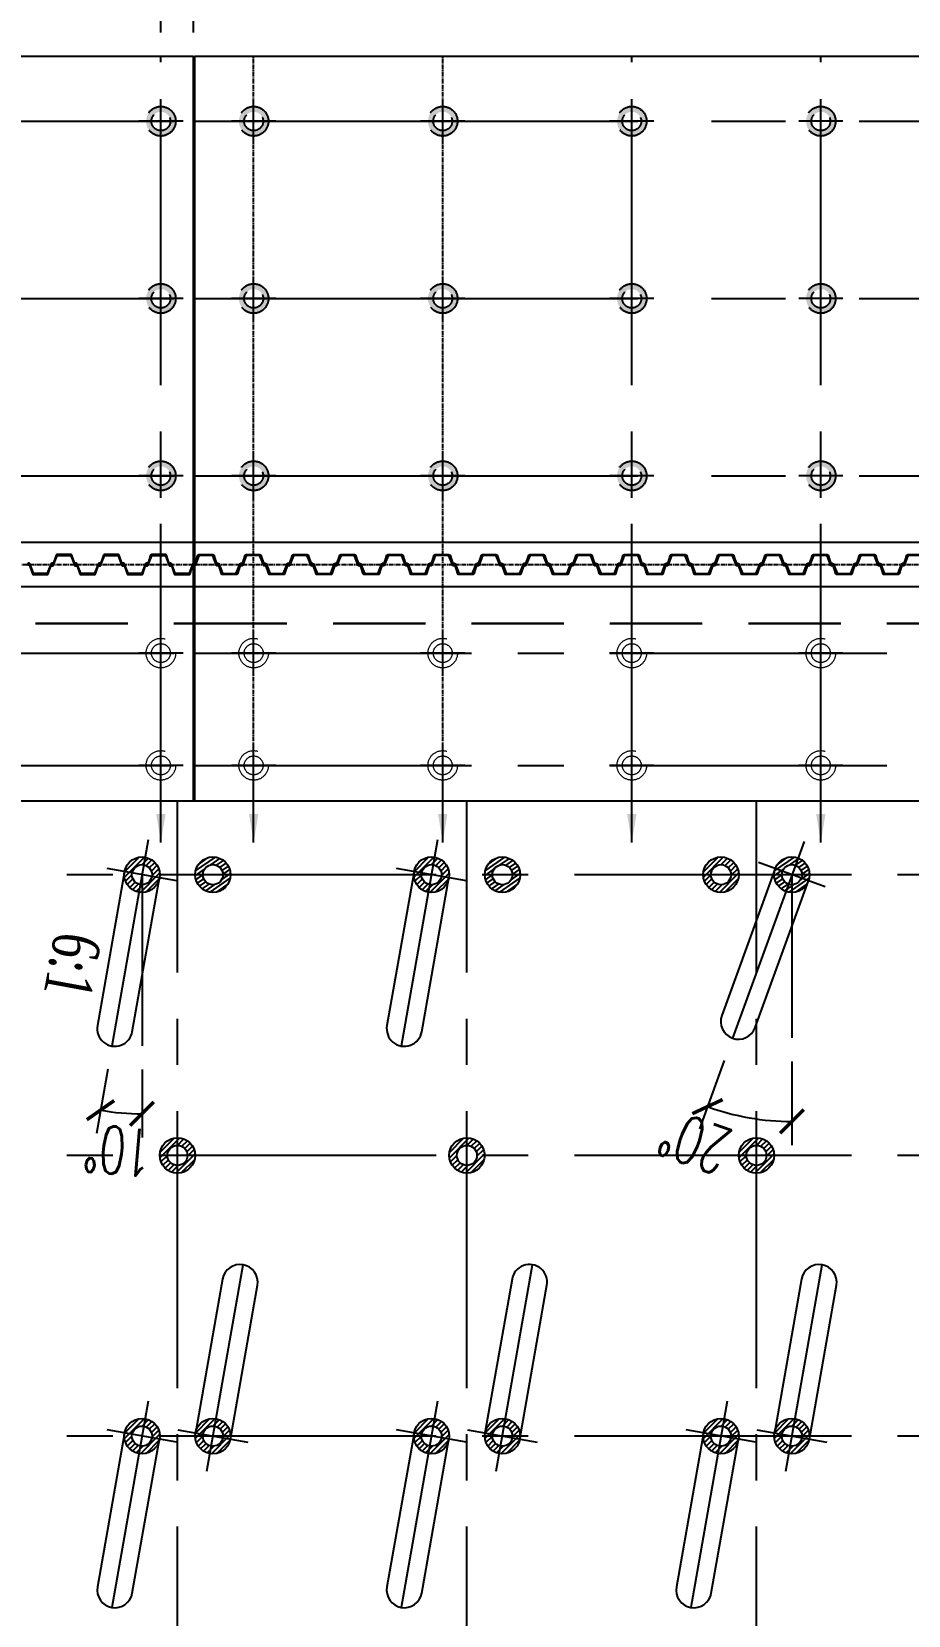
# Model space of a CAD drawing. Extents: x -57534 to 10615, y -13723 to 96319.
# Drawn here: x -20167 to -18683, y 48304 to 50984 of the extents above; entities that cross this region are included whole.
import ezdxf
from ezdxf.enums import TextEntityAlignment as Align

# ---------------------------------------------------------------- set-up
doc = ezdxf.new("R2010")
doc.units = 0
doc.header["$LTSCALE"] = 5
doc.header["$MEASUREMENT"] = 0
for name, pattern in [('CENTER', [2, 1.25, -0.25, 0.25, -0.25]), ('CENTER2', [1.125, 0.75, -0.125, 0.125, -0.125]), ('HIDDEN', [0.375, 0.25, -0.125])]:
    doc.linetypes.add(name, pattern=pattern)
doc.layers.get('0').update_dxf_attribs({"linetype": 'CONTINUOUS'})
doc.layers.get('DEFPOINTS').update_dxf_attribs({"linetype": 'CONTINUOUS'})
for name, color, linetype in [('BORDER', 2, 'CONTINUOUS'), ('CENTER', 9, 'CENTER2'), ('Coc', 2, 'CONTINUOUS'), ('Cochh', 7, 'CONTINUOUS'), ('Cu', 230, 'CONTINUOUS'), ('Dam', 4, 'CONTINUOUS'), ('DIMENSION', 4, 'CONTINUOUS'), ('HATCH', 7, 'CONTINUOUS'), ('PILE-D600', 20, 'CONTINUOUS'), ('STEEL', 1, 'CONTINUOUS'), ('TEXT', 3, 'CONTINUOUS')]:
    doc.layers.add(name, color=color, linetype=linetype)
doc.layers.add('Border k in', color=241, linetype='CONTINUOUS', lineweight=30, plot=False)
doc.layers.add('KHUAT', color=235, linetype='HIDDEN', lineweight=18)
doc.styles.add('DIM', font='romans.shx', dxfattribs={"width": 0.65})
doc.styles.add('THUONG', font='vntimeh.shx', dxfattribs={"width": 0.65})
doc.dimstyles.new('1-400', dxfattribs={"dimscale": 400, "dimtxt": 0.22, "dimasz": 0.12, "dimexe": 0.1, "dimexo": 0.1, "dimgap": 0.08, "dimtad": 1, "dimdec": 0, "dimzin": 0, "dimdsep": 46, "dimtxsty": 'DIM', "dimblk": 'ARCHTICK', "dimcen": 0.15, "dimdle": 0.1, "dimclrd": 4, "dimclre": 7, "dimclrt": 2, "dimaunit": 1, "dimadec": 0, "dimazin": 0, "dimtfac": 1, "dimtdec": 0, "dimtix": 1, "dimtmove": 1, "dimatfit": 3, "dimfxl": 1, "dimtolj": 1, "dimtzin": 0, "dimarcsym": 0})
doc.dimstyles.new('400.Ph', dxfattribs={"dimscale": 400, "dimtxt": 0.2, "dimasz": 0.1, "dimexe": 0.1, "dimexo": 0.1, "dimgap": 0.06, "dimtad": 1, "dimdec": 0, "dimzin": 0, "dimdsep": 46, "dimtxsty": 'DIM', "dimblk": 'ARCHTICK', "dimcen": 0.15, "dimdle": 0.1, "dimclrd": 256, "dimclre": 7, "dimclrt": 6, "dimadec": 0, "dimazin": 0, "dimtfac": 1, "dimtdec": 0, "dimtix": 1, "dimtmove": 0, "dimatfit": 3, "dimfxl": 1, "dimtolj": 1, "dimtzin": 0, "dimarcsym": 0})

# ---------------------------------------------------------------- blocks, each defined once
blk = doc.blocks.new('CocD500_HH')
at = {"layer": 'CENTER', "ltscale": 50}
for p, q in [((0, 37.5), (0, -37.5)), ((-37.5, 0), (37.5, 0))]:
    blk.add_line(p, q, dxfattribs=at)
at = {"layer": 'KHUAT', "ltscale": 100}
for radius in [25, 16]:
    blk.add_circle((0, 0), radius, dxfattribs=at)
blk = doc.blocks.new('_ArchTick')
at = {"color": 0, "linetype": 'ByBlock', "const_width": 0.15}
blk.add_lwpolyline([(-0.5, -0.5), (0.5, 0.5)], dxfattribs=at)
blk = doc.blocks.new('cocbs')
at = {"layer": 'Coc'}
h = blk.add_hatch(color=256, dxfattribs=at)
h.paths.add_polyline_path([(-46596.2786385811, 9805.731194731898), (-46596.2786385811, 9796.731194731898, -0.4142135623730951), (-46580.2786385811, 9780.731194731898), (-46571.2786385811, 9780.731194731898, 0.4142135623730951)])
h.paths.add_polyline_path([(-46571.2786385811, 9780.731194731898), (-46580.2786385811, 9780.731194731898, -0.4142135623730951), (-46596.2786385811, 9764.731194731896), (-46596.2786385811, 9755.731194731898, 0.4142135623730951)])
h.paths.add_polyline_path([(-46612.2786385811, 9780.731194731898), (-46621.2786385811, 9780.731194731898, 0.4142135623730951), (-46596.2786385811, 9755.731194731898), (-46596.2786385811, 9764.731194731896, -0.4142135623730951)])
h.paths.add_polyline_path([(-46596.2786385811, 9796.731194731898), (-46596.2786385811, 9805.731194731898, 0.4142135623730951), (-46621.2786385811, 9780.731194731898), (-46612.2786385811, 9780.731194731898, -0.4142135623730951)])
at = {"layer": 'Coc', "color": 8, "linetype": 'HIDDEN', "ltscale": 50}
for radius in [25, 16]:
    blk.add_circle((-46596.2786385811, 9780.731194731898), radius, dxfattribs=at)
at = {"layer": 'Cochh', "linetype": 'CENTER', "ltscale": 25}
for p, q in [((-46596.2786385811, 9818.231194731898), (-46596.2786385811, 9743.231194731898)), ((-46633.7786385811, 9780.731194731898), (-46558.7786385811, 9780.731194731898))]:
    blk.add_line(p, q, dxfattribs=at)
blk = doc.blocks.new('*D144')
at = {"layer": 'DEFPOINTS', "color": 0}
for p in [(-40505.07362314652, 9967.690786666079), (-40450.07362314667, 9967.690786666197), (-40450.07362314667, 9620.58099422694)]:
    blk.add_point(p, dxfattribs=at)
at = {"layer": 'DIMENSION', "color": 7, "lineweight": -2}
for p, q in [((-40505.07362314652, 9927.690786666079), (-40505.07362314652, 9580.58099422694)), ((-40450.07362314667, 9927.690786666197), (-40450.07362314667, 9580.58099422694))]:
    blk.add_line(p, q, dxfattribs=at)
at = {"layer": 'DIMENSION', "lineweight": -2}
for p, q in [((-40545.07362314652, 9620.58099422694), (-40410.07362314667, 9620.58099422694)), ((-40477.57362314659, 9620.58099422694), (-40432.39713998613, 9440.255556931515)), ((-40432.39713998613, 9440.255556931515), (-40300.20666379566, 9440.255556931515))]:
    blk.add_line(p, q, dxfattribs=at)
at = {"layer": 'DIMENSION', "lineweight": -2, "xscale": 40, "yscale": 40, "zscale": 40, "rotation": 180}
blk.add_blockref('_ArchTick', (-40505.07362314652, 9620.58099422694), dxfattribs=at)
at = {"layer": 'DIMENSION', "lineweight": -2, "xscale": 40, "yscale": 40, "zscale": 40}
blk.add_blockref('_ArchTick', (-40450.07362314667, 9620.58099422694), dxfattribs=at)
at = {"layer": 'DIMENSION', "color": 6, "insert": (-40366.30190189089, 9504.255556931515), "char_height": 80, "attachment_point": 5, "style": 'DIM'}
blk.add_mtext('\\A1;55', dxfattribs=at)
blk = doc.blocks.new('*D294')
at = {"layer": 'DEFPOINTS', "color": 0}
for p in [(-63031.89934239326, 11754.53273397604), (-63078.86792985644, 11642.20770277869), (-63027.73926646795, 11642.65584583333), (-63078.86792985644, 11352.69078669586), (-63089.28682051656, 11293.60232151518)]:
    blk.add_point(p, dxfattribs=at)
at = {"layer": 'DIMENSION', "color": 7, "lineweight": -2}
for p, q in [((-63078.86792985644, 11682.20770277869), (-63078.86792985644, 11797.2683426752)), ((-63020.79333936127, 11682.04815595382), (-63001.6678474292, 11790.51421063956))]:
    blk.add_line(p, q, dxfattribs=at)
at = {"layer": 'DIMENSION', "lineweight": -2}
blk.add_arc((-63078.86792985643, 11352.69078669663), 404.5775559785755, 80.00000000000865, 90.0000000000009, dxfattribs=at)
at = {"layer": 'DIMENSION', "lineweight": -2, "xscale": 40, "yscale": 40, "zscale": 40}
for p, rotation in [((-63078.86792985644, 11757.2683426752), 180.0000000000009), ((-63008.61377453587, 11751.12190051907), 350.0000000000087)]:
    blk.add_blockref('_ArchTick', p, dxfattribs=dict(at, rotation=rotation))
at = {"layer": 'DIMENSION', "color": 6, "insert": (-63038.02870493028, 11819.48526360727), "char_height": 80, "attachment_point": 5, "rotation": 355.00000000000364, "style": 'DIM'}
blk.add_mtext('\\A1;10°', dxfattribs=at)
blk = doc.blocks.new('*D263')
at = {"layer": 'DEFPOINTS', "color": 0}
for p in [(-64130.38184391775, 11767.51576317202), (-64178.86792985632, 11628.65258871625), (-64078.16412164375, 11629.37222581385), (-64178.86792985632, 11352.69078669663), (-64199.38913845584, 11296.3092294495)]:
    blk.add_point(p, dxfattribs=at)
at = {"layer": 'DIMENSION', "color": 7, "lineweight": -2}
for p, q in [((-64178.86792985631, 11668.65258871625), (-64178.86792985631, 11810.33975609252)), ((-64064.48331591072, 11666.95993064529), (-64022.34276375074, 11782.74014614824))]:
    blk.add_line(p, q, dxfattribs=at)
at = {"layer": 'DIMENSION', "lineweight": -2}
blk.add_arc((-64178.86792985632, 11352.69078669663), 417.6489693958823, 70.00000000000726, 89.99999999999888, dxfattribs=at)
at = {"layer": 'DIMENSION', "lineweight": -2, "xscale": 40, "yscale": 40, "zscale": 40}
for p, rotation in [((-64178.86792985632, 11770.33975609252), 179.9999999999989), ((-64036.02356948376, 11745.1524413168), 340.0000000000072)]:
    blk.add_blockref('_ArchTick', p, dxfattribs=dict(at, rotation=rotation))
at = {"layer": 'DIMENSION', "color": 6, "insert": (-64014.1342803109, 11805.2927690471), "char_height": 80, "attachment_point": 5, "rotation": 340.0000000000044, "style": 'DIM'}
blk.add_mtext('\\A1;20°', dxfattribs=at)
blk = doc.blocks.new('Cu thep kieu IVL')
at = {"layer": 'CENTER'}
for p, q in [((-20, 19.15286944643594), (-20, 14.84713055333122)), ((20, 19.15286944643594), (20, 14.84713055333122))]:
    blk.add_line(p, q, dxfattribs=at)
at = {"layer": 'Cu'}
blk.add_lwpolyline([(-11.61857111367862, 2.272652114462107, 0.3312061653634808), (-10.66074482840486, 1.560000000009313), (10.66074482840486, 1.560000000009313, 0.3312061653634807), (11.61857111356221, 2.272652114462107), (18.09684067894704, 18.44021733198315, -0.3312061653634863), (19.0546669641044, 19.15286944643594), (20.2609197399579, 19.15286944643594, -0.2235823923822178), (21.45764915039763, 18.61780509585514, -0.4529346680567134), (21.05959850992076, 16.74047440825961), (20.01695706893224, 16.21971302479505, -0.5184847865550292), (19.19527357781771, 16.43690827139653, -0.3000370724157061), (19.65949337999336, 16.93540828884579), (20.6807762675453, 17.4455018537119, 0.4276257918677925), (20.83164734358434, 18.11789773846976, 0.2154615267188019), (20.27012781519443, 18.35286944638937), (19.50108535459731, 18.35286944638937, 0.3312061653634817), (18.73482432647142, 17.78274775482714), (13.38483214180451, 1.282773805782198, -0.3312061653634807), (11.66074482840486, 0), (-11.66074482840486, 0, -0.3312061653634808), (-13.38483214180451, 1.282773805782198), (-18.73482432647142, 17.78274775482714, 0.3312061653634817), (-19.50108535471372, 18.35286944638937), (-20.27012781531084, 18.35286944638937, 0.2154615267188019), (-20.83164734370075, 18.11789773846976, 0.4276257918677927), (-20.68077626766172, 17.4455018537119), (-19.65949337999336, 16.93540828884579, -0.3000370724157061), (-19.19527357781771, 16.43690827139653, -0.518484786555029), (-20.01695706893224, 16.21971302479505), (-21.05959851003718, 16.74047440825961, -0.4529346680567134), (-21.45764915039763, 18.61780509585514, -0.2235823923822178), (-20.2609197399579, 19.15286944643594), (-19.0546669641044, 19.15286944643594, -0.3312061653634862), (-18.09684067894704, 18.44021733198315)], format="xyb", close=True, dxfattribs=at)
blk = doc.blocks.new('*U417')
at = {"layer": 'STEEL', "rotation": 180}
for p in [(5080, 34), (5160, 34), (5240, 34), (5320, 34), (5400, 34), (5480, 34), (5560, 34), (5640, 34), (5720, 34), (5800, 34), (5880, 34), (5960, 34), (6040, 34), (6120, 34), (6200, 34)]:
    blk.add_blockref('Cu thep kieu IVL', p, dxfattribs=at)
at = {"layer": 'STEEL'}
for p in [(5040, 0), (5120, 0), (5200, 0), (5280, 0), (5360, 0), (5440, 0), (5520, 0), (5600, 0), (5680, 0), (5760, 0), (5840, 0), (5920, 0), (6000, 0), (6080, 0), (6160, 0)]:
    blk.add_blockref('Cu thep kieu IVL', p, dxfattribs=at)
blk = doc.blocks.new('*U418')
at = {"layer": 'STEEL', "rotation": 180}
for p in [(40, 34), (120, 34), (200, 34)]:
    blk.add_blockref('Cu thep kieu IVL', p, dxfattribs=at)
at = {"layer": 'STEEL'}
for p in [(0, 0), (80, 0), (160, 0), (240, 0)]:
    blk.add_blockref('Cu thep kieu IVL', p, dxfattribs=at)
blk = doc.blocks.new('pd2')
at = {"layer": 'HATCH'}
h = blk.add_hatch(dxfattribs=at)
h.set_pattern_fill('ANSI31', color=256, scale=50, style=0)
h.set_pattern_definition([(45, (-56110.0977626262, -7330.530453551907), (-4.419417382415921, 4.419417382415922), [])])
h.paths.add_polyline_path([(-64208.86792985629, 12302.69078669663, 1), (-64148.86792985629, 12302.69078669663, 1)])
h.paths.add_polyline_path([(-64161.86792985629, 12302.69078669663, -1), (-64195.86792985629, 12302.69078669663, -1)], flags=16)
h = blk.add_hatch(dxfattribs=at)
h.set_pattern_fill('ANSI31', color=256, scale=50, style=0)
h.set_pattern_definition([(45, (-55990.09776262621, -7330.530453551877), (-4.419417382415921, 4.419417382415922), [])])
h.paths.add_polyline_path([(-64088.8679298563, 12302.69078669666, 1), (-64028.86792985631, 12302.69078669666, 1)])
h.paths.add_polyline_path([(-64041.86792985631, 12302.69078669666, -1), (-64075.86792985631, 12302.69078669666, -1)], flags=16)
h = blk.add_hatch(dxfattribs=at)
h.set_pattern_fill('ANSI31', color=256, scale=50, style=0)
h.set_pattern_definition([(45, (-55620.0977626262, -7330.530453551907), (-4.419417382415921, 4.419417382415922), [])])
h.paths.add_polyline_path([(-63718.86792985629, 12302.69078669663, 1), (-63658.86792985629, 12302.69078669663, 1)])
h.paths.add_polyline_path([(-63671.86792985629, 12302.69078669663, -1), (-63705.86792985629, 12302.69078669663, -1)], flags=16)
h = blk.add_hatch(dxfattribs=at)
h.set_pattern_fill('ANSI31', color=256, scale=50, style=0)
h.set_pattern_definition([(45, (-55500.09776262622, -7330.530453551877), (-4.419417382415921, 4.419417382415922), [])])
h.paths.add_polyline_path([(-63598.86792985631, 12302.69078669666, 1), (-63538.86792985631, 12302.69078669666, 1)])
h.paths.add_polyline_path([(-63551.8679298563, 12302.69078669666, -1), (-63585.8679298563, 12302.69078669666, -1)], flags=16)
h = blk.add_hatch(dxfattribs=at)
h.set_pattern_fill('ANSI31', color=256, scale=50, style=0)
h.set_pattern_definition([(45, (-55130.0977626262, -7330.530453551907), (-4.419417382415921, 4.419417382415922), [])])
h.paths.add_polyline_path([(-63228.86792985629, 12302.69078669663, 1), (-63168.86792985629, 12302.69078669663, 1)])
h.paths.add_polyline_path([(-63181.86792985629, 12302.69078669663, -1), (-63215.86792985629, 12302.69078669663, -1)], flags=16)
h = blk.add_hatch(dxfattribs=at)
h.set_pattern_fill('ANSI31', color=256, scale=50, style=0)
h.set_pattern_definition([(45, (-55010.09776262621, -7330.530453551877), (-4.419417382415921, 4.419417382415922), [])])
h.paths.add_polyline_path([(-63108.8679298563, 12302.69078669666, 1), (-63048.8679298563, 12302.69078669666, 1)])
h.paths.add_polyline_path([(-63061.86792985631, 12302.69078669666, -1), (-63095.86792985631, 12302.69078669666, -1)], flags=16)
h = blk.add_hatch(dxfattribs=at)
h.set_pattern_fill('ANSI31', color=256, scale=50, style=0)
h.set_pattern_definition([(45, (-56050.09776262622, -7805.530453551914), (-4.419417382415921, 4.419417382415922), [])])
h.paths.add_polyline_path([(-64148.86792985631, 11827.69078669663, 1), (-64088.8679298563, 11827.69078669663, 1)])
h.paths.add_polyline_path([(-64101.86792985631, 11827.69078669663, -1), (-64135.86792985631, 11827.69078669663, -1)], flags=16)
h = blk.add_hatch(dxfattribs=at)
h.set_pattern_fill('ANSI31', color=256, scale=50, style=0)
h.set_pattern_definition([(45, (-55560.09776262621, -7805.530453551914), (-4.419417382415921, 4.419417382415922), [])])
h.paths.add_polyline_path([(-63658.8679298563, 11827.69078669663, 1), (-63598.86792985631, 11827.69078669663, 1)])
h.paths.add_polyline_path([(-63611.8679298563, 11827.69078669663, -1), (-63645.86792985631, 11827.69078669663, -1)], flags=16)
h = blk.add_hatch(dxfattribs=at)
h.set_pattern_fill('ANSI31', color=256, scale=50, style=0)
h.set_pattern_definition([(45, (-55070.09776262622, -7805.530453551914), (-4.419417382415921, 4.419417382415922), [])])
h.paths.add_polyline_path([(-63168.86792985631, 11827.69078669663, 1), (-63108.8679298563, 11827.69078669663, 1)])
h.paths.add_polyline_path([(-63121.86792985631, 11827.69078669663, -1), (-63155.8679298563, 11827.69078669663, -1)], flags=16)
h = blk.add_hatch(dxfattribs=at)
h.set_pattern_fill('ANSI31', color=256, scale=50, angle=-10.00000000000001, style=0)
h.set_pattern_definition([(34.99999999999999, (-59641.95360199534, -9383.384942856894), (-3.584852727194036, 5.1197002768062), [])])
h.paths.add_polyline_path([(-64208.41216244668, 11357.90023202664, 1), (-64149.32369726595, 11347.48134136662, 1)])
h.paths.add_polyline_path([(-64162.1261980551, 11349.73876767629, -1), (-64195.60966165752, 11355.64280571697, -1)], flags=16)
h = blk.add_hatch(dxfattribs=at)
h.set_pattern_fill('ANSI31', color=256, scale=50, style=0)
h.set_pattern_definition([(45, (-55990.09776262621, -8280.530453551914), (-4.419417382415921, 4.419417382415922), [])])
h.paths.add_polyline_path([(-64088.8679298563, 11352.69078669663, 1), (-64028.86792985631, 11352.69078669663, 1)])
h.paths.add_polyline_path([(-64041.86792985631, 11352.69078669663, -1), (-64075.86792985631, 11352.69078669663, -1)], flags=16)
h = blk.add_hatch(dxfattribs=at)
h.set_pattern_fill('ANSI31', color=256, scale=50, angle=-10.00000000000001, style=0)
h.set_pattern_definition([(34.99999999999999, (-59151.95360199533, -9383.384942856894), (-3.584852727194036, 5.1197002768062), [])])
h.paths.add_polyline_path([(-63718.41216244668, 11357.90023202664, 1), (-63659.32369726595, 11347.48134136662, 1)])
h.paths.add_polyline_path([(-63672.12619805511, 11349.73876767629, -1), (-63705.60966165752, 11355.64280571697, -1)], flags=16)
h = blk.add_hatch(dxfattribs=at)
h.set_pattern_fill('ANSI31', color=256, scale=50, style=0)
h.set_pattern_definition([(45, (-55500.09776262622, -8280.530453551914), (-4.419417382415921, 4.419417382415922), [])])
h.paths.add_polyline_path([(-63598.86792985631, 11352.69078669663, 1), (-63538.86792985631, 11352.69078669663, 1)])
h.paths.add_polyline_path([(-63551.8679298563, 11352.69078669663, -1), (-63585.8679298563, 11352.69078669663, -1)], flags=16)
h = blk.add_hatch(dxfattribs=at)
h.set_pattern_fill('ANSI31', color=256, scale=50, angle=-10.00000000000001, style=0)
h.set_pattern_definition([(34.99999999999999, (-58661.95360199534, -9383.384942856894), (-3.584852727194036, 5.1197002768062), [])])
h.paths.add_polyline_path([(-63228.41216244667, 11357.90023202664, 1), (-63169.32369726595, 11347.48134136662, 1)])
h.paths.add_polyline_path([(-63182.1261980551, 11349.73876767629, -1), (-63215.60966165752, 11355.64280571697, -1)], flags=16)
h = blk.add_hatch(dxfattribs=at)
h.set_pattern_fill('ANSI31', color=256, scale=50, style=0)
h.set_pattern_definition([(45, (-55010.09776262621, -8280.530453551914), (-4.419417382415921, 4.419417382415922), [])])
h.paths.add_polyline_path([(-63108.8679298563, 11352.69078669663, 1), (-63048.8679298563, 11352.69078669663, 1)])
h.paths.add_polyline_path([(-63061.86792985631, 11352.69078669663, -1), (-63095.86792985631, 11352.69078669663, -1)], flags=16)
at = {"layer": 'BORDER'}
blk.add_lwpolyline([(-58141.86792985699, 13627.69078669663), (-58141.86792984555, 11227.69078669663), (-65685.86792984558, 11227.69078669663), (-65685.86792985562, 13627.69078669663)], dxfattribs=at)
at = {"layer": 'CENTER', "ltscale": 125}
for p, q in [((-64118.8679298563, 13627.69078669663), (-64118.8679298563, 11227.69078669663)), ((-63628.86792985631, 13627.69078669663), (-63628.86792985631, 11227.69078669663)), ((-63138.86792985631, 13627.69078669663), (-63138.86792985631, 11227.69078669663)), ((-64069.28682051646, 12243.60232151598), (-64007.73926646785, 12592.65584583413)), ((-63579.28682051645, 12243.60232151598), (-63517.73926646784, 12592.65584583413)), ((-63089.28682051646, 12243.60232151598), (-63027.73926646785, 12592.65584583413)), ((-64168.44903919615, 12361.7792518773), (-64229.99659324478, 12012.72572755915)), ((-63678.44903919616, 12361.7792518773), (-63739.99659324478, 12012.72572755915)), ((-63188.44903919615, 12361.7792518773), (-63249.99659324478, 12012.72572755915)), ((-65685.86792985008, 12302.69078669663), (-58141.86792985068, 12302.69078669663)), ((-64119.77946467546, 12292.2718960366), (-64237.95639503687, 12313.1096773566)), ((-64117.95639503715, 12313.10967735667), (-63999.77946467574, 12292.27189603668)), ((-63629.77946467546, 12292.2718960366), (-63747.95639503687, 12313.1096773566)), ((-63627.95639503715, 12313.10967735667), (-63509.77946467573, 12292.27189603668)), ((-63139.77946467546, 12292.2718960366), (-63257.95639503687, 12313.1096773566)), ((-63137.95639503715, 12313.10967735667), (-63019.77946467574, 12292.27189603668)), ((-65685.86792984809, 11827.69078669663), (-58141.8679298484, 11827.69078669663)), ((-63579.28682051642, 11293.60232151595), (-63517.73926646782, 11642.6558458341)), ((-63089.28682051642, 11293.60232151595), (-63027.73926646782, 11642.6558458341)), ((-64199.38913845583, 11296.3092294495), (-64078.16412164375, 11629.37222581385)), ((-64235.24948710342, 11373.21199529614), (-64122.48637260916, 11332.1695780971)), ((-63627.95639503712, 11363.10967735664), (-63509.77946467571, 11342.27189603665)), ((-63137.95639503712, 11363.10967735664), (-63019.7794646757, 11342.27189603665)), ((-65685.8679298461, 11352.69078669663), (-58141.86792984615, 11352.69078669663))]:
    blk.add_line(p, q, dxfattribs=at)
at = {"layer": 'DIMENSION'}
for p, q in [((-63078.8679298563, 11352.69078669586), (-63078.8679298563, 11642.20770277869)), ((-64178.86792985631, 11352.69078669663), (-64178.86792985631, 11628.65258871625))]:
    blk.add_line(p, q, dxfattribs=at)
at = {"layer": 'PILE-D600', "linetype": 'Continuous', "ltscale": 0.7}
for points in [[(-64029.32369726596, 12297.48134136669), (-63983.40447920738, 12557.90216791382, 1), (-64042.49294438808, 12568.32105857382), (-64088.41216244669, 12307.90023202669)], [(-63539.32369726597, 12297.48134136669), (-63493.40447920738, 12557.90216791382, 1), (-63552.49294438808, 12568.32105857382), (-63598.41216244669, 12307.90023202669)], [(-63049.32369726596, 12297.48134136669), (-63003.40447920738, 12557.90216791382, 1), (-63062.49294438808, 12568.32105857382), (-63108.41216244669, 12307.90023202669)], [(-64208.41216244665, 12307.90023202659), (-64254.33138050523, 12047.47940547946, 1), (-64195.24291532455, 12037.06051481946), (-64149.32369726592, 12297.48134136659)], [(-63718.41216244665, 12307.90023202659), (-63764.33138050523, 12047.47940547946, 1), (-63705.24291532454, 12037.06051481946), (-63659.32369726592, 12297.48134136659)], [(-63228.41216244665, 12307.90023202659), (-63274.33138050523, 12047.47940547946, 1), (-63215.24291532455, 12037.06051481946), (-63169.32369726592, 12297.48134136659)], [(-64150.6771512326, 11342.43018239685), (-64060.23394731982, 11590.92084289055, 1), (-64116.61550456695, 11611.44205149007), (-64207.05870847975, 11362.95139099637)], [(-63539.32369726593, 11347.48134136666), (-63493.40447920735, 11607.90216791379, 1), (-63552.49294438805, 11618.32105857379), (-63598.41216244666, 11357.90023202666)], [(-63049.32369726594, 11347.48134136666), (-63003.40447920735, 11607.90216791379, 1), (-63062.49294438805, 11618.32105857379), (-63108.41216244666, 11357.90023202666)]]:
    blk.add_lwpolyline(points, format="xyb", dxfattribs=at)
for centre, radius in [((-64178.86792985629, 12302.69078669663), 30), ((-64058.8679298563, 12302.69078669666), 30), ((-63688.86792985629, 12302.69078669663), 30), ((-63568.86792985631, 12302.69078669666), 30), ((-63198.86792985629, 12302.69078669663), 30), ((-63078.8679298563, 12302.69078669666), 30), ((-64178.86792985629, 12302.69078669663), 17), ((-64058.8679298563, 12302.69078669666), 17), ((-63688.86792985629, 12302.69078669663), 17), ((-63568.86792985631, 12302.69078669666), 17), ((-63198.86792985629, 12302.69078669663), 17), ((-63078.8679298563, 12302.69078669666), 17), ((-64118.8679298563, 11827.69078669663), 30), ((-63628.86792985631, 11827.69078669663), 30), ((-63138.86792985631, 11827.69078669663), 30), ((-64118.8679298563, 11827.69078669663), 17), ((-63628.86792985631, 11827.69078669663), 17), ((-63138.86792985631, 11827.69078669663), 17), ((-64178.86792985631, 11352.69078669663), 30), ((-64178.86792985631, 11352.69078669663), 17), ((-64058.8679298563, 11352.69078669663), 30), ((-64058.8679298563, 11352.69078669663), 17), ((-63688.8679298563, 11352.69078669663), 30), ((-63688.8679298563, 11352.69078669663), 17), ((-63568.86792985631, 11352.69078669663), 30), ((-63568.86792985631, 11352.69078669663), 17), ((-63198.86792985631, 11352.69078669663), 30), ((-63198.86792985631, 11352.69078669663), 17), ((-63078.8679298563, 11352.69078669663), 30), ((-63078.8679298563, 11352.69078669663), 17)]:
    blk.add_circle(centre, radius, dxfattribs=at)
at = {"layer": 'TEXT', "style": 'THUONG', "width": 0.7}
blk.add_text('6:1', height=80, rotation=79.57092433645764, dxfattribs=at).set_placement((-62908.40512102326, 11441.83129299505), align=Align.BOTTOM_LEFT)
at = {"layer": 'DIMENSION'}
dim = blk.add_angular_dim_2l(base=(-64130.38184391775, 11767.51576317202), line1=((-64199.38913845583, 11296.3092294495), (-64078.16412164375, 11629.37222581385)), line2=((-64178.86792985631, 11352.69078669663), (-64178.86792985631, 11628.65258871625)), dimstyle='400.Ph', dxfattribs=at)
dim.commit()
dim.dimension.update_dxf_attribs({"geometry": '*D263', "text_midpoint": (-64036.02356948375, 11745.1524413168), "dimtype": 130})
dim = blk.add_angular_dim_2l(base=(-63031.89934239326, 11754.53273397604), line1=((-63089.28682051657, 11293.60232151518), (-63027.73926646795, 11642.65584583333)), line2=((-63078.86792985644, 11352.69078669586), (-63078.86792985644, 11642.20770277869)), dimstyle='400.Ph', dxfattribs=at)
dim.commit()
dim.dimension.update_dxf_attribs({"geometry": '*D294', "text_midpoint": (-63038.02870493028, 11819.48526360727)})
blk = doc.blocks.new('A$C7E87390C')
at = {"layer": 'BORDER'}
for p, q in [((10830.54329868182, 5299.351292845894), (4550.543298681804, 5299.351292845779)), ((10830.54329868182, 5299.351292845894), (4550.543298681804, 5299.351292845779)), ((10830.54329868183, 4039.351292845895), (10830.54329868183, 5299.351292845894)), ((17662.54329868183, 5299.351292846019), (10832.54329868183, 5299.351292845894)), ((17662.54329868183, 5299.351292846019), (10832.54329868183, 5299.351292845894)), ((10832.54329868183, 5299.351292845822), (10832.54329868196, 4039.351292845895)), ((10830.54329868183, 4039.351292845895), (4550.543298681804, 4039.351292845778)), ((17662.54329868183, 4039.351292846019), (10832.54329868183, 4039.351292845895))]:
    blk.add_line(p, q, dxfattribs=at)
at = {"layer": 'Border k in', "linetype": 'HIDDEN', "ltscale": 125}
for p, q in [((10830.54329868183, 4999.351292845894), (4550.543298681804, 4999.351292845779)), ((17662.54329868183, 4999.351292846018), (10832.54329868183, 4999.351292845894))]:
    blk.add_line(p, q, dxfattribs=at)
at = {"layer": 'CENTER', "ltscale": 125}
for p, q in [((9770.543298681785, 5299.351292846484), (9770.543298681785, 4039.351292845877)), ((10090.54329868178, 5299.351292846484), (10090.54329868177, 4039.351292845882)), ((10887.5432986818, 5299.351292846506), (10887.5432986818, 4039.351292845896)), ((10830.54329868182, 5239.351954237722), (4550.543298681819, 5239.351954237726)), ((17662.54329868183, 5239.351954237707), (10832.54329868184, 5239.351954237707)), ((10830.54329868182, 5049.351954237721), (4550.543298681819, 5049.351954237725)), ((17662.54329868183, 5049.351954237721), (10832.54329868184, 5049.351954237721)), ((17662.54329868183, 4749.351954237755), (10832.54329868184, 4749.351954237755)), ((17662.54329868183, 4449.351954237758), (10832.54329868184, 4449.351954237758)), ((17662.54329868183, 4149.351954237754), (10832.54329868184, 4149.351954237754))]:
    blk.add_line(p, q, dxfattribs=at)
at = {"layer": 'CENTER', "ltscale": 2}
for p, q in [((10410.54329868178, 5299.351292846484), (10410.54329868177, 4039.351292845889)), ((10730.54329868178, 5299.351292846484), (10730.54329868178, 4039.351292845895)), ((38390.69250127417, 4899.457433167779), (4509.543298681826, 4899.457433167783))]:
    blk.add_line(p, q, dxfattribs=at)
at = {"layer": 'CENTER', "ltscale": 200}
for p, q in [((10830.54329868183, 4749.351954237755), (4550.543298681827, 4749.351954237762)), ((10830.54329868183, 4449.351954237758), (4550.543298681827, 4449.351954237761)), ((10830.54329868184, 4149.351954237754), (4550.543298681834, 4149.351954237761))]:
    blk.add_line(p, q, dxfattribs=at)
at = {"layer": 'Dam', "ltscale": 200}
for p, q in [((38260.69432764139, 4936.851954237721), (4550.543298681819, 4936.851954237726)), ((38182.51867278741, 4861.851954237721), (4550.543298681819, 4861.851954237725))]:
    blk.add_line(p, q, dxfattribs=at)
at = {"layer": 'Coc'}
for p in [(56366.82193726288, -5031.379240494139), (56686.82193726288, -5031.379240494142), (57006.82193726287, -5031.379240494167), (57326.82193726288, -5031.379240494142), (57483.82193726291, -5031.379240494142), (56366.82193726288, -5331.37924049414), (56686.82193726288, -5331.379240494142), (57006.82193726287, -5331.379240494167), (57326.82193726287, -5331.379240494142), (57483.8219372629, -5331.379240494142), (56366.82193726288, -5631.37924049414), (56686.82193726288, -5631.379240494141), (57006.82193726287, -5631.379240494167), (57326.82193726287, -5631.379240494141), (57483.8219372629, -5631.379240494141)]:
    blk.add_blockref('cocbs', p, dxfattribs=at)
at = {"layer": 'DIMENSION'}
blk.add_blockref('pd2', (73998.41122852745, -5928.339493712304), dxfattribs=at)
at = {"layer": 'HATCH'}
for p in [(9770.543298681785, 5239.351292845778), (10090.54329868178, 5239.351292845793), (10410.54329868178, 5239.3512928458), (10730.54329868178, 5239.3512928458), (10887.5432986818, 5239.351292845808), (9770.543298681785, 5049.351292845793), (10090.54329868178, 5049.351292845807), (10410.54329868178, 5049.351292845815), (10730.54329868178, 5049.351292845815), (10887.5432986818, 5049.351292845822)]:
    blk.add_blockref('CocD500_HH', p, dxfattribs=at)
at = {"layer": 'STEEL'}
for name, p in [('*U417', (4571.543298681841, 4882.4574331679)), ('Cu thep kieu IVL', (10811.54329868184, 4882.457433168132))]:
    blk.add_blockref(name, p, dxfattribs=at)
at = {"layer": 'STEEL', "xscale": -1, "rotation": 180}
blk.add_blockref('*U418', (10851.54329868184, 4916.4574331679), dxfattribs=at)
at = {"layer": 'DIMENSION'}
dim = blk.add_linear_dim(base=(10887.5432986818, 3692.241500406642), p1=(10832.54329868196, 4039.35129284578), p2=(10887.5432986818, 4039.351292845896), dimstyle='400.Ph', override={"dimtmove": 1}, dxfattribs=at)
dim.commit()
dim.dimension.update_dxf_attribs({"geometry": '*D144', "text_midpoint": (10929.21978184234, 3511.916063111217), "dimtype": 128, "insert": (51337.61692182847, -5928.339493820298)})
at = {"layer": 'TEXT'}
for points in [[(9770.543298681754, 5369.767825752063), (9770.543298681754, 5239.351292845815)], [(10090.54329868175, 5369.767825752078), (10090.54329868175, 5239.351292845829)], [(10410.54329868175, 5369.767825752085), (10410.54329868175, 5239.351292845837)], [(10730.54329868175, 5369.767825752085), (10730.54329868175, 5239.351292845837)], [(10887.54329868177, 5369.767825752092), (10887.54329868177, 5239.351292845844)]]:
    blk.add_leader(points, dimstyle='1-400', override={"dimgap": 0.08, "dimtad": 0}, dxfattribs=at)

msp = doc.modelspace()

# ---------------------------------------------------------------- block references
at = {"layer": 'DIMENSION', "ltscale": 5, "rotation": 180}
msp.add_blockref('A$C7E87390C', (-9060.53032447485, 54981.48124046116), dxfattribs=at)

doc.saveas('drawing.dxf')
